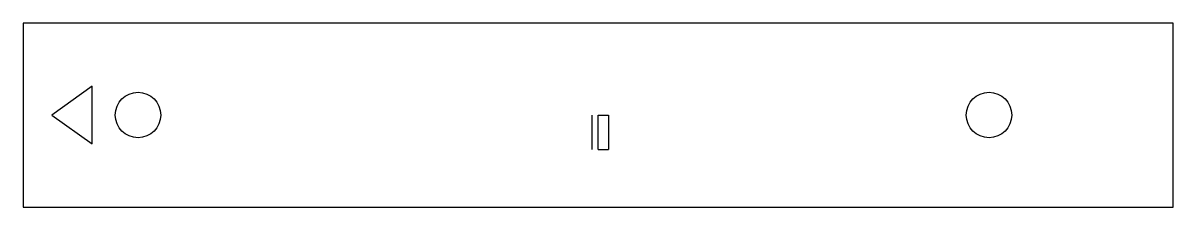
# Model space of a CAD drawing. Extents: x 0 to 100, y 0 to 16.
import ezdxf

# ---------------------------------------------------------------- set-up
doc = ezdxf.new("R2010")
doc.units = 0
doc.layers.add('CUT', color=1, linetype='CONTINUOUS')
doc.layers.add('SCORE', color=5, linetype='CONTINUOUS')

msp = doc.modelspace()

# ---------------------------------------------------------------- linework, layer by layer
at = {"layer": 'CUT'}
for p, q in [((100, 16), (0, 16)), ((0, 16), (0, 0)), ((100, 0), (100, 16)), ((6, 10.5), (2.5, 8)), ((6, 5.5), (6, 10.5)), ((2.5, 8), (6, 5.5)), ((0, 0), (100, 0))]:
    msp.add_line(p, q, dxfattribs=at)
for centre in [(10, 8), (84, 8)]:
    msp.add_circle(centre, 1.975, dxfattribs=at)
at = {"layer": 'SCORE'}
for p, q in [((49.475, 8), (49.475, 6.5)), ((50, 8), (50.9, 8)), ((50, 6.5), (50, 8)), ((50.9, 8), (50.9, 6.5)), ((49.475, 6.5), (49.475, 5)), ((50, 5), (50, 6.5)), ((50.9, 6.5), (50.9, 5)), ((50, 5), (50.9, 5))]:
    msp.add_line(p, q, dxfattribs=at)

doc.saveas('drawing.dxf')
